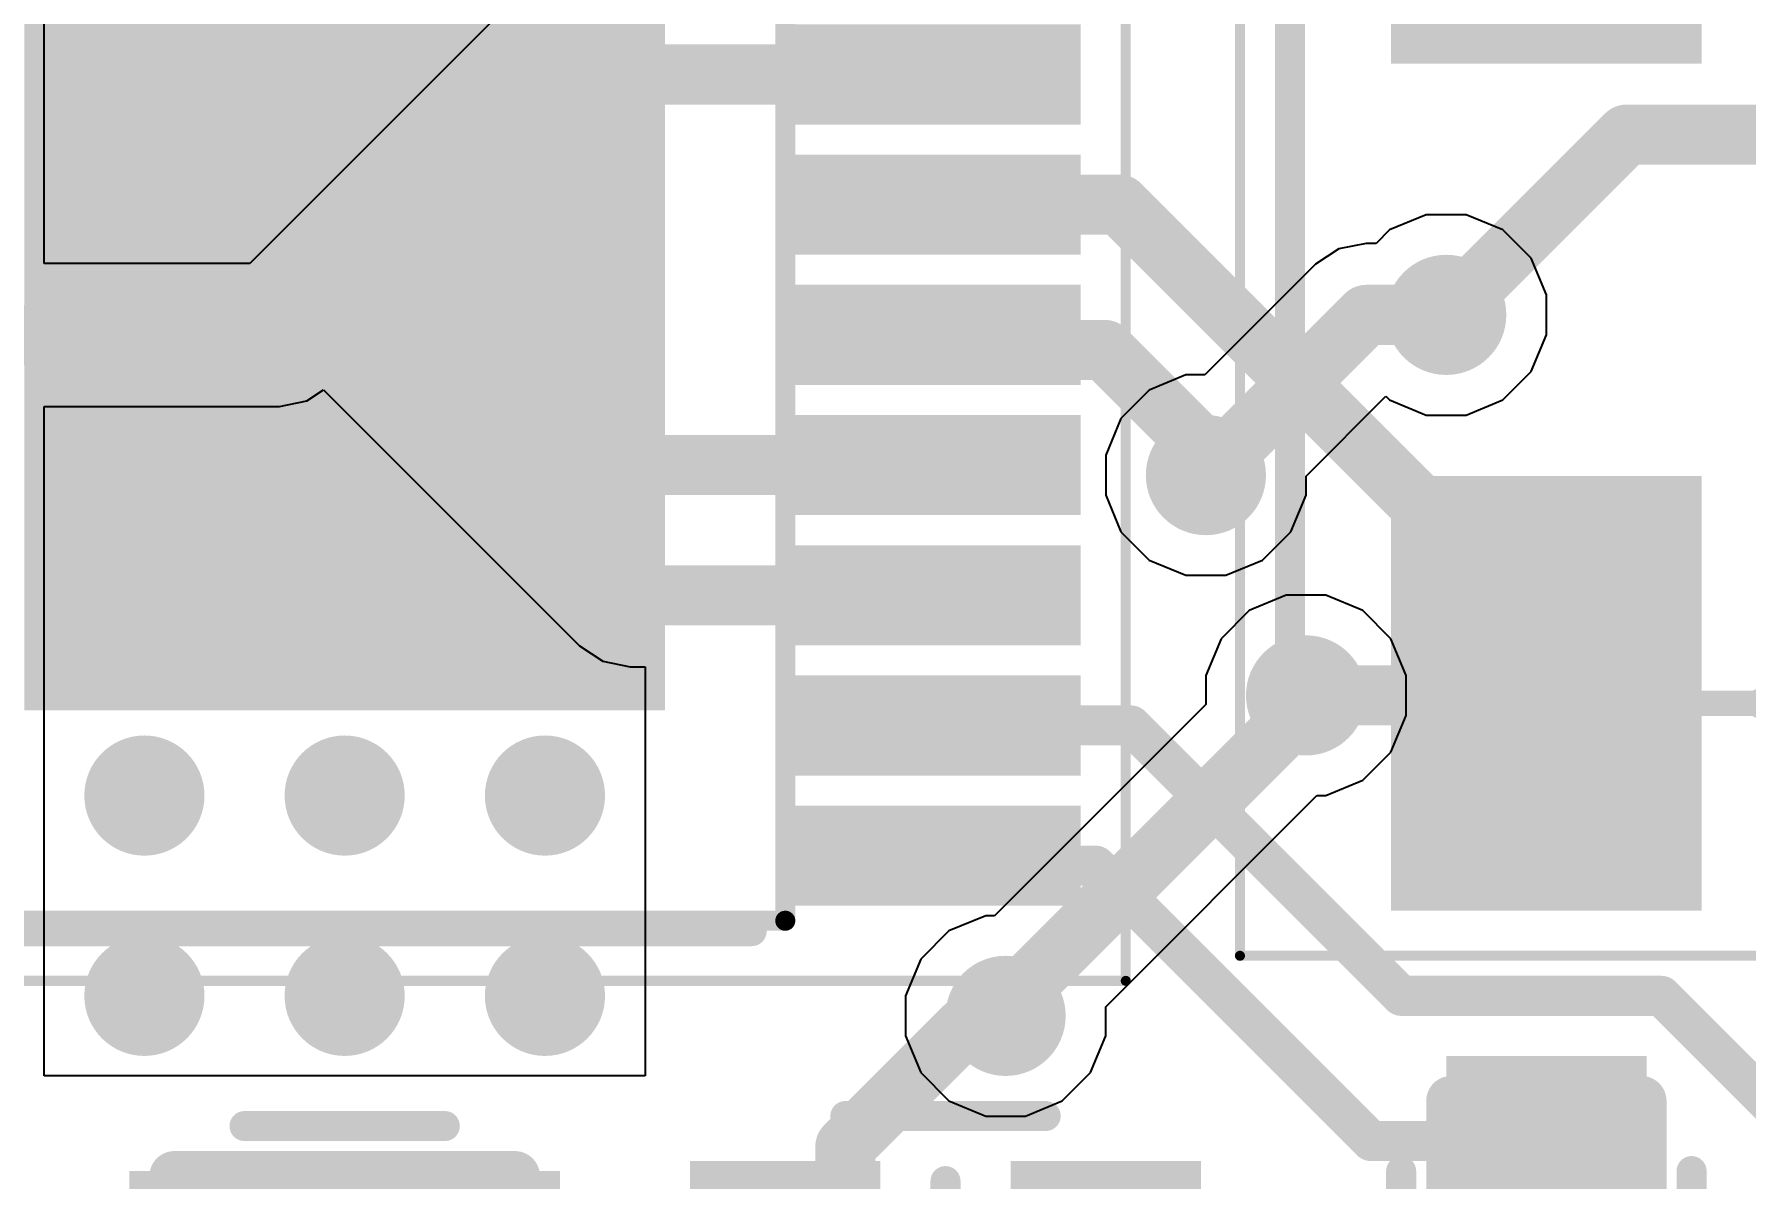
# Model space of a CAD drawing. Header units: inches. Extents: x -1.5 to 75.1, y -0.1 to 70.1.
# Drawn here: x 15.45 to 24, y 7.09 to 12.8 of the extents above; entities that cross this region are included whole.
import ezdxf

# ---------------------------------------------------------------- set-up
doc = ezdxf.new("R2010")
doc.units = ezdxf.units.IN
for name, color, linetype in [('Assembly Notes', 56, 'Continuous'), ('Bottom Layer', 5, 'Continuous'), ('Mechanical 13', 56, 'Continuous'), ('Mechanical 15', 56, 'Continuous'), ('Top Layer', 1, 'Continuous'), ('Top Overlay', 2, 'Continuous'), ('Top Paste', 8, 'Continuous'), ('Top Solder', 216, 'Continuous'), ('Via Holes', 16, 'Continuous')]:
    doc.layers.add(name, color=color, linetype=linetype)
doc.styles.add('GOST type B', font='', dxfattribs={"height": 0.2})
doc.styles.get('GOST type B').set_extended_font_data('GOST type B')

# ---------------------------------------------------------------- blocks, each defined once
blk = doc.blocks.new('SMA_114')
at = {"layer": 'Top Layer'}
for points in [[(-3.175, 0.74999977), (-1.05499916, 0.74999977), (-1.05499916, -0.74999977), (-3.175, -0.74999977)], [(1.05499916, 0.74999977), (3.175, 0.74999977), (3.175, -0.74999977), (1.05499916, -0.74999977)]]:
    blk.add_hatch(color=1, dxfattribs=at).paths.add_polyline_path(points)
at = {"layer": 'Top Paste'}
for points in [[(-3.175, 0.74999977), (-1.05499916, 0.74999977), (-1.05499916, -0.74999977), (-3.175, -0.74999977)], [(1.05499916, 0.74999977), (3.175, 0.74999977), (3.175, -0.74999977), (1.05499916, -0.74999977)]]:
    blk.add_hatch(color=8, dxfattribs=at).paths.add_polyline_path(points)
at = {"layer": 'Top Solder'}
for points in [[(-3.20000122, 0.77500099), (-1.02999794, 0.77500099), (-1.02999794, -0.77500099), (-3.20000122, -0.77500099)], [(1.02999794, 0.77500099), (3.20000122, 0.77500099), (3.20000122, -0.77500099), (1.02999794, -0.77500099)]]:
    blk.add_hatch(color=216, dxfattribs=at).paths.add_polyline_path(points)
at = {"layer": 'Mechanical 13'}
for points in [[(2.16499948, -1.27999998, 0.127, 0.127, 0), (2.16499948, 1.27999998, 0.127, 0.127, 0)], [(2.16499948, -1.27999998, 0.127, 0.127, 0), (-2.16499948, -1.27999998, 0.127, 0.127, 0)]]:
    blk.add_lwpolyline(points, format="xyseb", dxfattribs=at)
blk.add_lwpolyline([(2.13324948, -1.27999998, 0.0635, 0.0635, 1), (2.19674948, -1.27999998, 0.0635, 0.0635, 1)], format="xyseb", close=True, dxfattribs=at)
blk.add_lwpolyline([(2.13324948, -1.27999998, 0.0635, 0.0635, 1), (2.19674948, -1.27999998, 0.0635, 0.0635, 1)], format="xyseb", close=True, dxfattribs=at)
at = {"layer": 'Mechanical 15'}
for points in [[(3.4249995, -1.52999948, 0.0499999, 0.0499999, 0), (3.4249995, 1.52999948, 0.0499999, 0.0499999, 0)], [(3.4249995, -1.52999948, 0.0499999, 0.0499999, 0), (-3.4249995, -1.52999948, 0.0499999, 0.0499999, 0)]]:
    blk.add_lwpolyline(points, format="xyseb", dxfattribs=at)
blk.add_lwpolyline([(3.41250016, -1.52999948, 0.02499868, 0.02499868, 1), (3.43749884, -1.52999948, 0.02499868, 0.02499868, 1)], format="xyseb", close=True, dxfattribs=at)
blk.add_lwpolyline([(3.41250016, -1.52999948, 0.02499868, 0.02499868, 1), (3.43749884, -1.52999948, 0.02499868, 0.02499868, 1)], format="xyseb", close=True, dxfattribs=at)
at = {"layer": 'Top Overlay'}
for points in [[(2.16499948, 1.0700004, 0.1499997, 0.1499997, 0), (2.16499948, 1.27999998, 0.1499997, 0.1499997, 0)], [(2.16499948, -1.27999998, 0.1499997, 0.1499997, 0), (2.16499948, -1.0700004, 0.1499997, 0.1499997, 0)], [(2.16499948, -1.27999998, 0.1499997, 0.1499997, 0), (-2.16499948, -1.27999998, 0.1499997, 0.1499997, 0)]]:
    blk.add_lwpolyline(points, format="xyseb", dxfattribs=at)
for points in [[(2.12749892, 1.0700004, 0.07499858, 0.07499858, 1), (2.20250004, 1.0700004, 0.07499858, 0.07499858, 1)], [(2.12749892, -1.0700004, 0.07499858, 0.07499858, 1), (2.20250004, -1.0700004, 0.07499858, 0.07499858, 1)], [(2.12749892, -1.27999998, 0.07499858, 0.07499858, 1), (2.20250004, -1.27999998, 0.07499858, 0.07499858, 1)], [(2.12749892, -1.27999998, 0.07499858, 0.07499858, 1), (2.20250004, -1.27999998, 0.07499858, 0.07499858, 1)]]:
    blk.add_lwpolyline(points, format="xyseb", close=True, dxfattribs=at)
blk = doc.blocks.new('0603R_132')
at = {"layer": 'Top Layer'}
for points in [[(-1.05000171, -0.47500032), (-1.05000171, 0.47500032), (-0.25000077, 0.47500032), (-0.25000077, -0.47500032)], [(0.24999823, -0.47500032), (0.24999823, 0.47500032), (1.04999917, 0.47500032), (1.04999917, -0.47500032)]]:
    blk.add_hatch(color=1, dxfattribs=at).paths.add_polyline_path(points)
at = {"layer": 'Top Paste'}
for points in [[(-1.05000171, -0.47500032), (-1.05000171, 0.47500032), (-0.25000077, 0.47500032), (-0.25000077, -0.47500032)], [(0.24999823, -0.47500032), (0.24999823, 0.47500032), (1.04999917, 0.47500032), (1.04999917, -0.47500032)]]:
    blk.add_hatch(color=8, dxfattribs=at).paths.add_polyline_path(points)
at = {"layer": 'Top Solder'}
for points in [[(-1.07500293, -0.50000154), (-1.07500293, 0.50000154), (-0.22499955, 0.50000154), (-0.22499955, -0.50000154)], [(0.22499701, -0.50000154), (0.22499701, 0.50000154), (1.07500039, 0.50000154), (1.07500039, -0.50000154)]]:
    blk.add_hatch(color=216, dxfattribs=at).paths.add_polyline_path(points)
at = {"layer": 'Assembly Notes'}
for points in [[(-0.8500008399999999, 0.47500032, 0.2499995, 0.2499995, 0), (-0.8500008399999999, -0.47500032, 0.2499995, 0.2499995, 0)], [(0.8499983, 0.47500032, 0.2499995, 0.2499995, 0), (-0.8500008399999999, 0.47500032, 0.2499995, 0.2499995, 0)], [(0.8499983, 0.47500032, 0.2499995, 0.2499995, 0), (0.8499983, -0.47500032, 0.2499995, 0.2499995, 0)], [(0.8499983, -0.47500032, 0.2499995, 0.2499995, 0), (-0.8500008399999999, -0.47500032, 0.2499995, 0.2499995, 0)]]:
    blk.add_lwpolyline(points, format="xyseb", dxfattribs=at)
for points in [[(-0.9125000799999999, 0.47500032, 0.12499848, 0.12499848, 1), (-0.7875015999999999, 0.47500032, 0.12499848, 0.12499848, 1)], [(-0.9125000799999999, 0.47500032, 0.12499848, 0.12499848, 1), (-0.7875015999999999, 0.47500032, 0.12499848, 0.12499848, 1)], [(0.78749906, 0.47500032, 0.12499848, 0.12499848, 1), (0.9124975399999999, 0.47500032, 0.12499848, 0.12499848, 1)], [(0.78749906, 0.47500032, 0.12499848, 0.12499848, 1), (0.9124975399999999, 0.47500032, 0.12499848, 0.12499848, 1)], [(-0.9125000799999999, -0.47500032, 0.12499848, 0.12499848, 1), (-0.7875015999999999, -0.47500032, 0.12499848, 0.12499848, 1)], [(-0.9125000799999999, -0.47500032, 0.12499848, 0.12499848, 1), (-0.7875015999999999, -0.47500032, 0.12499848, 0.12499848, 1)], [(0.78749906, -0.47500032, 0.12499848, 0.12499848, 1), (0.9124975399999999, -0.47500032, 0.12499848, 0.12499848, 1)], [(0.78749906, -0.47500032, 0.12499848, 0.12499848, 1), (0.9124975399999999, -0.47500032, 0.12499848, 0.12499848, 1)]]:
    blk.add_lwpolyline(points, format="xyseb", close=True, dxfattribs=at)
at = {"layer": 'Top Overlay'}
for points in [[(0.499999, 0.72499982, 0.1499997, 0.1499997, 0), (-0.499999, 0.72499982, 0.1499997, 0.1499997, 0)], [(0.499999, -0.72499982, 0.1499997, 0.1499997, 0), (-0.499999, -0.72499982, 0.1499997, 0.1499997, 0)]]:
    blk.add_lwpolyline(points, format="xyseb", dxfattribs=at)
for points in [[(-0.53749956, 0.72499982, 0.07499858, 0.07499858, 1), (-0.46249844, 0.72499982, 0.07499858, 0.07499858, 1)], [(0.46249844, 0.72499982, 0.07499858, 0.07499858, 1), (0.53749956, 0.72499982, 0.07499858, 0.07499858, 1)], [(-0.53749956, -0.72499982, 0.07499858, 0.07499858, 1), (-0.46249844, -0.72499982, 0.07499858, 0.07499858, 1)], [(0.46249844, -0.72499982, 0.07499858, 0.07499858, 1), (0.53749956, -0.72499982, 0.07499858, 0.07499858, 1)]]:
    blk.add_lwpolyline(points, format="xyseb", close=True, dxfattribs=at)
at = {"layer": 'Assembly Notes', "style": 'GOST type B'}
blk.add_text('R7', height=2.15000078, dxfattribs=at).set_placement((-2.40000028, 1.39999974))
blk = doc.blocks.new('0603R_133')
at = {"layer": 'Top Layer'}
for points in [[(-1.05000171, -0.4750003200000001), (-1.05000171, 0.4750003199999999), (-0.2500007700000001, 0.4750003200000001), (-0.2500007699999999, -0.4750003199999999)], [(0.24999823, -0.4750003200000001), (0.2499982299999999, 0.4750003199999999), (1.04999917, 0.4750003200000001), (1.04999917, -0.4750003199999999)]]:
    blk.add_hatch(color=1, dxfattribs=at).paths.add_polyline_path(points)
at = {"layer": 'Top Paste'}
for points in [[(-1.05000171, -0.4750003200000001), (-1.05000171, 0.4750003199999999), (-0.2500007700000001, 0.4750003200000001), (-0.2500007699999999, -0.4750003199999999)], [(0.24999823, -0.4750003200000001), (0.2499982299999999, 0.4750003199999999), (1.04999917, 0.4750003200000001), (1.04999917, -0.4750003199999999)]]:
    blk.add_hatch(color=8, dxfattribs=at).paths.add_polyline_path(points)
at = {"layer": 'Top Solder'}
for points in [[(-1.07500293, -0.5000015400000001), (-1.07500293, 0.5000015399999999), (-0.2249995500000001, 0.5000015400000001), (-0.2249995499999999, -0.5000015399999999)], [(0.2249970100000001, -0.5000015400000001), (0.2249970099999999, 0.5000015399999999), (1.07500039, 0.5000015400000001), (1.07500039, -0.5000015399999999)]]:
    blk.add_hatch(color=216, dxfattribs=at).paths.add_polyline_path(points)
at = {"layer": 'Assembly Notes'}
for points in [[(-0.8500008399999999, -0.47500032, 0.2499995, 0.2499995, 0), (-0.8500008399999999, 0.47500032, 0.2499995, 0.2499995, 0)], [(0.8499983, 0.47500032, 0.2499995, 0.2499995, 0), (-0.8500008399999999, 0.47500032, 0.2499995, 0.2499995, 0)], [(0.8499983, -0.47500032, 0.2499995, 0.2499995, 0), (0.8499983, 0.47500032, 0.2499995, 0.2499995, 0)], [(0.8499983, -0.47500032, 0.2499995, 0.2499995, 0), (-0.8500008399999999, -0.47500032, 0.2499995, 0.2499995, 0)]]:
    blk.add_lwpolyline(points, format="xyseb", dxfattribs=at)
for points in [[(-0.9125000799999999, 0.47500032, 0.12499848, 0.12499848, 1), (-0.7875015999999999, 0.47500032, 0.12499848, 0.12499848, 1)], [(-0.9125000799999999, 0.47500032, 0.12499848, 0.12499848, 1), (-0.7875015999999999, 0.47500032, 0.12499848, 0.12499848, 1)], [(0.78749906, 0.47500032, 0.12499848, 0.12499848, 1), (0.9124975399999999, 0.47500032, 0.12499848, 0.12499848, 1)], [(0.78749906, 0.47500032, 0.12499848, 0.12499848, 1), (0.9124975399999999, 0.47500032, 0.12499848, 0.12499848, 1)], [(-0.9125000799999999, -0.47500032, 0.12499848, 0.12499848, 1), (-0.7875015999999999, -0.47500032, 0.12499848, 0.12499848, 1)], [(-0.9125000799999999, -0.47500032, 0.12499848, 0.12499848, 1), (-0.7875015999999999, -0.47500032, 0.12499848, 0.12499848, 1)], [(0.78749906, -0.47500032, 0.12499848, 0.12499848, 1), (0.9124975399999999, -0.47500032, 0.12499848, 0.12499848, 1)], [(0.78749906, -0.47500032, 0.12499848, 0.12499848, 1), (0.9124975399999999, -0.47500032, 0.12499848, 0.12499848, 1)]]:
    blk.add_lwpolyline(points, format="xyseb", close=True, dxfattribs=at)
at = {"layer": 'Top Overlay'}
for points in [[(0.499999, 0.72499982, 0.1499997, 0.1499997, 0), (-0.499999, 0.72499982, 0.1499997, 0.1499997, 0)], [(0.499999, -0.72499982, 0.1499997, 0.1499997, 0), (-0.499999, -0.72499982, 0.1499997, 0.1499997, 0)]]:
    blk.add_lwpolyline(points, format="xyseb", dxfattribs=at)
for points in [[(-0.53749956, 0.72499982, 0.07499858, 0.07499858, 1), (-0.46249844, 0.72499982, 0.07499858, 0.07499858, 1)], [(0.46249844, 0.72499982, 0.07499858, 0.07499858, 1), (0.53749956, 0.72499982, 0.07499858, 0.07499858, 1)], [(-0.53749956, -0.72499982, 0.07499858, 0.07499858, 1), (-0.46249844, -0.72499982, 0.07499858, 0.07499858, 1)], [(0.46249844, -0.72499982, 0.07499858, 0.07499858, 1), (0.53749956, -0.72499982, 0.07499858, 0.07499858, 1)]]:
    blk.add_lwpolyline(points, format="xyseb", close=True, dxfattribs=at)
at = {"layer": 'Assembly Notes', "style": 'GOST type B'}
blk.add_text('R6', height=2.15000078, dxfattribs=at).set_placement((-2.40000028, 1.39999974))
blk = doc.blocks.new('HTSSOP_20_153')
at = {"layer": 'Top Layer'}
for points in [[(-1.57499939, -2.17499946), (-1.57499939, 2.17499946), (1.57499939, 2.17499946), (1.57499939, -2.17499946)], [(2.20000068, 1.19999887), (3.65000032, 1.19999887), (3.65000032, 0.74999977), (2.20000068, 0.74999977)], [(2.20000068, 0.55000017), (3.65000032, 0.55000017), (3.65000032, 0.10000107), (2.20000068, 0.10000107)], [(2.20000068, -0.10000107), (3.65000032, -0.10000107), (3.65000032, -0.55000017), (2.20000068, -0.55000017)], [(2.20000068, -0.74999977), (3.65000032, -0.74999977), (3.65000032, -1.19999887), (2.20000068, -1.19999887)], [(2.20000068, -1.40000101), (3.65000032, -1.40000101), (3.65000032, -1.85000011), (2.20000068, -1.85000011)], [(2.20000068, -2.04999971), (3.65000032, -2.04999971), (3.65000032, -2.49999881), (2.20000068, -2.49999881)], [(2.20000068, -2.70000095), (3.65000032, -2.70000095), (3.65000032, -3.15000005), (2.20000068, -3.15000005)]]:
    blk.add_hatch(color=1, dxfattribs=at).paths.add_polyline_path(points)
at = {"layer": 'Top Paste'}
for points in [[(-1.57499939, -2.17499946), (-1.57499939, 2.17499946), (1.57499939, 2.17499946), (1.57499939, -2.17499946)], [(2.20000068, 1.19999887), (3.65000032, 1.19999887), (3.65000032, 0.74999977), (2.20000068, 0.74999977)], [(2.20000068, 0.55000017), (3.65000032, 0.55000017), (3.65000032, 0.10000107), (2.20000068, 0.10000107)], [(2.20000068, -0.10000107), (3.65000032, -0.10000107), (3.65000032, -0.55000017), (2.20000068, -0.55000017)], [(2.20000068, -0.74999977), (3.65000032, -0.74999977), (3.65000032, -1.19999887), (2.20000068, -1.19999887)], [(2.20000068, -1.40000101), (3.65000032, -1.40000101), (3.65000032, -1.85000011), (2.20000068, -1.85000011)], [(2.20000068, -2.04999971), (3.65000032, -2.04999971), (3.65000032, -2.49999881), (2.20000068, -2.49999881)], [(2.20000068, -2.70000095), (3.65000032, -2.70000095), (3.65000032, -3.15000005), (2.20000068, -3.15000005)]]:
    blk.add_hatch(color=8, dxfattribs=at).paths.add_polyline_path(points)
at = {"layer": 'Top Solder'}
for points in [[(-1.60000061, -2.20000068), (-1.60000061, 2.20000068), (1.60000061, 2.20000068), (1.60000061, -2.20000068)], [(2.17499946, 1.22500009), (3.67500154, 1.22500009), (3.67500154, 0.7249985499999999), (2.17499946, 0.7249985499999999)], [(2.17499946, 0.57500139), (3.67500154, 0.57500139), (3.67500154, 0.07499984999999999), (2.17499946, 0.07499984999999999)], [(2.17499946, -0.07499984999999999), (3.67500154, -0.07499984999999999), (3.67500154, -0.57500139), (2.17499946, -0.57500139)], [(2.17499946, -0.7249985499999999), (3.67500154, -0.7249985499999999), (3.67500154, -1.22500009), (2.17499946, -1.22500009)], [(2.17499946, -1.37499979), (3.67500154, -1.37499979), (3.67500154, -1.87500133), (2.17499946, -1.87500133)], [(2.17499946, -2.02499849), (3.67500154, -2.02499849), (3.67500154, -2.52500003), (2.17499946, -2.52500003)], [(2.17499946, -2.67499973), (3.67500154, -2.67499973), (3.67500154, -3.17500127), (2.17499946, -3.17500127)]]:
    blk.add_hatch(color=216, dxfattribs=at).paths.add_polyline_path(points)
at = {"layer": 'Mechanical 13'}
for points in [[(2.20000068, -3.25000112, 0.0999998, 0.0999998, 0), (2.20000068, 3.25000112, 0.0999998, 0.0999998, 0)], [(-2.20000068, -3.25000112, 0.0999998, 0.0999998, 0), (2.20000068, -3.25000112, 0.0999998, 0.0999998, 0)]]:
    blk.add_lwpolyline(points, format="xyseb", dxfattribs=at)
blk.add_lwpolyline([(2.175002, -3.25000112, 0.0499999, 0.0499999, 1), (2.22499936, -3.25000112, 0.0499999, 0.0499999, 1)], format="xyseb", close=True, dxfattribs=at)
blk.add_lwpolyline([(2.175002, -3.25000112, 0.0499999, 0.0499999, 1), (2.22499936, -3.25000112, 0.0499999, 0.0499999, 1)], format="xyseb", close=True, dxfattribs=at)
at = {"layer": 'Mechanical 15'}
for points in [[(3.89999982, -3.55000052, 0.0499999, 0.0499999, 0), (3.89999982, 3.55000052, 0.0499999, 0.0499999, 0)], [(-3.89999982, -3.55000052, 0.0499999, 0.0499999, 0), (3.89999982, -3.55000052, 0.0499999, 0.0499999, 0)]]:
    blk.add_lwpolyline(points, format="xyseb", dxfattribs=at)
blk.add_lwpolyline([(3.88750048, -3.55000052, 0.02499868, 0.02499868, 1), (3.912499159999999, -3.55000052, 0.02499868, 0.02499868, 1)], format="xyseb", close=True, dxfattribs=at)
blk.add_lwpolyline([(3.88750048, -3.55000052, 0.02499868, 0.02499868, 1), (3.912499159999999, -3.55000052, 0.02499868, 0.02499868, 1)], format="xyseb", close=True, dxfattribs=at)
at = {"layer": 'Top Overlay'}
blk.add_lwpolyline([(-2.032, -3.302, 0.1499997, 0.1499997, 0), (2.032, -3.302, 0.1499997, 0.1499997, 0)], format="xyseb", dxfattribs=at)
blk.add_lwpolyline([(1.99449944, -3.302, 0.07499858, 0.07499858, 1), (2.06950056, -3.302, 0.07499858, 0.07499858, 1)], format="xyseb", close=True, dxfattribs=at)
blk = doc.blocks.new('0603C_176')
at = {"layer": 'Top Layer'}
for points in [[(-1.25000131, -0.52500022), (-1.25000131, 0.52500022), (-0.35000057, 0.52500022), (-0.35000057, -0.52500022)], [(0.34999803, -0.52500022), (0.34999803, 0.52500022), (1.24999877, 0.52500022), (1.24999877, -0.52500022)]]:
    blk.add_hatch(color=1, dxfattribs=at).paths.add_polyline_path(points)
at = {"layer": 'Top Paste'}
for points in [[(-1.25000131, -0.52500022), (-1.25000131, 0.52500022), (-0.35000057, 0.52500022), (-0.35000057, -0.52500022)], [(0.34999803, -0.52500022), (0.34999803, 0.52500022), (1.24999877, 0.52500022), (1.24999877, -0.52500022)]]:
    blk.add_hatch(color=8, dxfattribs=at).paths.add_polyline_path(points)
at = {"layer": 'Top Solder'}
for points in [[(-1.27500253, -0.55000144), (-1.27500253, 0.55000144), (-0.32499935, 0.55000144), (-0.32499935, -0.55000144)], [(0.32499681, -0.55000144), (0.32499681, 0.55000144), (1.27499999, 0.55000144), (1.27499999, -0.55000144)]]:
    blk.add_hatch(color=216, dxfattribs=at).paths.add_polyline_path(points)
at = {"layer": 'Top Overlay'}
for points in [[(-0.499999, 0.77499972, 0.1499997, 0.1499997, 0), (0.499999, 0.77499972, 0.1499997, 0.1499997, 0)], [(0, -0.4499991, 0.1499997, 0.1499997, 0), (0, 0.4499991, 0.1499997, 0.1499997, 0)], [(-0.499999, -0.77499972, 0.1499997, 0.1499997, 0), (0.499999, -0.77499972, 0.1499997, 0.1499997, 0)]]:
    blk.add_lwpolyline(points, format="xyseb", dxfattribs=at)
for points in [[(-0.53749956, 0.77499972, 0.07499858, 0.07499858, 1), (-0.46249844, 0.77499972, 0.07499858, 0.07499858, 1)], [(0.46249844, 0.77499972, 0.07499858, 0.07499858, 1), (0.53749956, 0.77499972, 0.07499858, 0.07499858, 1)], [(-0.03750056, 0.4499991, 0.07499858, 0.07499858, 1), (0.03750056, 0.4499991, 0.07499858, 0.07499858, 1)], [(-0.03750056, -0.4499991, 0.07499858, 0.07499858, 1), (0.03750056, -0.4499991, 0.07499858, 0.07499858, 1)], [(-0.53749956, -0.77499972, 0.07499858, 0.07499858, 1), (-0.46249844, -0.77499972, 0.07499858, 0.07499858, 1)], [(0.46249844, -0.77499972, 0.07499858, 0.07499858, 1), (0.53749956, -0.77499972, 0.07499858, 0.07499858, 1)]]:
    blk.add_lwpolyline(points, format="xyseb", close=True, dxfattribs=at)

msp = doc.modelspace()

# ---------------------------------------------------------------- hatches: boundary and pattern name
at = {"layer": 'Bottom Layer'}
h = msp.add_hatch(color=5, dxfattribs=at)
edge = h.paths.add_edge_path()
edge.add_arc((22.50000072, 11.40000006), 0.2999994, 0, 360)
h = msp.add_hatch(color=5, dxfattribs=at)
edge = h.paths.add_edge_path()
edge.add_arc((21.30000058, 10.59999912), 0.2999994, 0, 360)
h = msp.add_hatch(color=5, dxfattribs=at)
edge = h.paths.add_edge_path()
edge.add_arc((21.79999958, 9.49999878), 0.2999994, 0, 360)
h = msp.add_hatch(color=5, dxfattribs=at)
edge = h.paths.add_edge_path()
edge.add_arc((16.00000102, 8.99999978), 0.2999994, 0, 360)
h = msp.add_hatch(color=5, dxfattribs=at)
edge = h.paths.add_edge_path()
edge.add_arc((16.99999902, 8.99999978), 0.2999994, 0, 360)
h = msp.add_hatch(color=5, dxfattribs=at)
edge = h.paths.add_edge_path()
edge.add_arc((17.99999956, 8.99999978), 0.2999994, 0, 360)
h = msp.add_hatch(color=5, dxfattribs=at)
edge = h.paths.add_edge_path()
edge.add_arc((16.00000102, 7.999999239999999), 0.2999994, 0, 360)
h = msp.add_hatch(color=5, dxfattribs=at)
edge = h.paths.add_edge_path()
edge.add_arc((16.99999902, 7.999999239999999), 0.2999994, 0, 360)
h = msp.add_hatch(color=5, dxfattribs=at)
edge = h.paths.add_edge_path()
edge.add_arc((17.99999956, 7.999999239999999), 0.2999994, 0, 360)
h = msp.add_hatch(color=5, dxfattribs=at)
edge = h.paths.add_edge_path()
edge.add_arc((20.30000004, 7.89999944), 0.2999994, 0, 360)
at = {"layer": 'Top Layer'}
h = msp.add_hatch(color=1, dxfattribs=at)
edge = h.paths.add_edge_path()
edge.add_arc((22.50000072, 11.40000006), 0.2999994, 0, 360)
h = msp.add_hatch(color=1, dxfattribs=at)
edge = h.paths.add_edge_path()
edge.add_arc((21.30000058, 10.59999912), 0.2999994, 0, 360)
h = msp.add_hatch(color=1, dxfattribs=at)
edge = h.paths.add_edge_path()
edge.add_arc((21.79999958, 9.49999878), 0.2999994, 0, 360)
h = msp.add_hatch(color=1, dxfattribs=at)
edge = h.paths.add_edge_path()
edge.add_arc((16.00000102, 8.99999978), 0.2999994, 0, 360)
h = msp.add_hatch(color=1, dxfattribs=at)
edge = h.paths.add_edge_path()
edge.add_arc((16.99999902, 8.99999978), 0.2999994, 0, 360)
h = msp.add_hatch(color=1, dxfattribs=at)
edge = h.paths.add_edge_path()
edge.add_arc((17.99999956, 8.99999978), 0.2999994, 0, 360)
h = msp.add_hatch(color=1, dxfattribs=at)
edge = h.paths.add_edge_path()
edge.add_arc((16.00000102, 7.999999239999999), 0.2999994, 0, 360)
h = msp.add_hatch(color=1, dxfattribs=at)
edge = h.paths.add_edge_path()
edge.add_arc((16.99999902, 7.999999239999999), 0.2999994, 0, 360)
h = msp.add_hatch(color=1, dxfattribs=at)
edge = h.paths.add_edge_path()
edge.add_arc((17.99999956, 7.999999239999999), 0.2999994, 0, 360)
h = msp.add_hatch(color=1, dxfattribs=at)
edge = h.paths.add_edge_path()
edge.add_arc((20.30000004, 7.89999944), 0.2999994, 0, 360)
at = {"layer": 'Via Holes'}
h = msp.add_hatch(color=7, dxfattribs=at)
edge = h.paths.add_edge_path()
edge.add_arc((22.50000072, 11.40000006), 0.1499997, 0, 360)
h = msp.add_hatch(color=7, dxfattribs=at)
edge = h.paths.add_edge_path()
edge.add_arc((21.30000058, 10.59999912), 0.1499997, 0, 360)
h = msp.add_hatch(color=7, dxfattribs=at)
edge = h.paths.add_edge_path()
edge.add_arc((21.79999958, 9.49999878), 0.1499997, 0, 360)
h = msp.add_hatch(color=7, dxfattribs=at)
edge = h.paths.add_edge_path()
edge.add_arc((16.00000102, 8.99999978), 0.1499997, 0, 360)
h = msp.add_hatch(color=7, dxfattribs=at)
edge = h.paths.add_edge_path()
edge.add_arc((16.99999902, 8.99999978), 0.1499997, 0, 360)
h = msp.add_hatch(color=7, dxfattribs=at)
edge = h.paths.add_edge_path()
edge.add_arc((17.99999956, 8.99999978), 0.1499997, 0, 360)
h = msp.add_hatch(color=7, dxfattribs=at)
edge = h.paths.add_edge_path()
edge.add_arc((16.00000102, 7.999999239999999), 0.1499997, 0, 360)
h = msp.add_hatch(color=7, dxfattribs=at)
edge = h.paths.add_edge_path()
edge.add_arc((16.99999902, 7.999999239999999), 0.1499997, 0, 360)
h = msp.add_hatch(color=7, dxfattribs=at)
edge = h.paths.add_edge_path()
edge.add_arc((17.99999956, 7.999999239999999), 0.1499997, 0, 360)
h = msp.add_hatch(color=7, dxfattribs=at)
edge = h.paths.add_edge_path()
edge.add_arc((20.30000004, 7.89999944), 0.1499997, 0, 360)

# ---------------------------------------------------------------- linework, layer by layer
at = {"layer": 'Bottom Layer'}
for p, q in [((22.40054448, 11.89999906), (22.21677294, 11.82388034)), ((22.59945696, 11.89999906), (22.40054448, 11.89999906)), ((22.7832285, 11.82388034), (22.59945696, 11.89999906)), ((22.21677294, 11.82388034), (22.14974996, 11.75685736)), ((22.923881, 11.68322784), (22.7832285, 11.82388034)), ((21.96343842, 11.72969206), (21.84766522, 11.65233636)), ((22.10000152, 11.75685736), (21.96343842, 11.72969206)), ((22.14974996, 11.75685736), (22.10000152, 11.75685736)), ((21.84766522, 11.65233636), (21.29532698, 11.09999812)), ((22.99999972, 11.4994563), (22.923881, 11.68322784)), ((22.99999972, 11.30054382), (22.99999972, 11.4994563)), ((22.923881, 11.11677228), (22.99999972, 11.30054382)), ((22.7832285, 10.97611978), (22.923881, 11.11677228)), ((21.0167728, 11.0238794), (20.8761203, 10.8832269)), ((21.20054434, 11.09999812), (21.0167728, 11.0238794)), ((21.29532698, 11.09999812), (21.20054434, 11.09999812)), ((21.79999958, 10.59532552), (22.19878212, 10.9941106)), ((22.19878212, 10.9941106), (22.21677294, 10.97611978)), ((22.21677294, 10.97611978), (22.40054448, 10.90000106)), ((22.59945696, 10.90000106), (22.7832285, 10.97611978)), ((20.8761203, 10.8832269), (20.80000158, 10.69945536)), ((22.40054448, 10.90000106), (22.59945696, 10.90000106)), ((20.80000158, 10.69945536), (20.80000158, 10.50054288)), ((21.79999958, 10.50054288), (21.79999958, 10.59532552)), ((20.80000158, 10.50054288), (20.8761203, 10.31677134)), ((21.72388086, 10.31677134), (21.79999958, 10.50054288)), ((20.8761203, 10.31677134), (21.0167728, 10.17611884)), ((21.58322836, 10.17611884), (21.72388086, 10.31677134)), ((21.0167728, 10.17611884), (21.20054434, 10.10000012)), ((21.39945682, 10.10000012), (21.58322836, 10.17611884)), ((21.20054434, 10.10000012), (21.39945682, 10.10000012)), ((21.70054334, 9.99999778), (21.5167718, 9.923879059999999)), ((21.89945582, 9.99999778), (21.70054334, 9.99999778)), ((22.08322736, 9.923879059999999), (21.89945582, 9.99999778)), ((21.5167718, 9.923879059999999), (21.3761193, 9.78322656)), ((22.22387986, 9.78322656), (22.08322736, 9.923879059999999)), ((21.3761193, 9.78322656), (21.30000058, 9.59945502)), ((22.29999858, 9.59945502), (22.22387986, 9.78322656)), ((21.30000058, 9.59945502), (21.30000058, 9.45467502)), ((22.29999858, 9.40054254), (22.29999858, 9.59945502)), ((21.30000058, 9.45467502), (20.245324, 8.39999844)), ((22.22387986, 9.216771), (22.29999858, 9.40054254)), ((22.08322736, 9.0761185), (22.22387986, 9.216771)), ((21.89945582, 8.99999978), (22.08322736, 9.0761185)), ((20.79999904, 7.945328279999999), (21.85467054, 8.99999978)), ((21.85467054, 8.99999978), (21.89945582, 8.99999978)), ((20.2005438, 8.39999844), (20.01677226, 8.323879719999999)), ((20.245324, 8.39999844), (20.2005438, 8.39999844)), ((20.01677226, 8.323879719999999), (19.87611976, 8.183227220000001)), ((19.87611976, 8.183227220000001), (19.80000104, 7.999455679999999)), ((19.80000104, 7.999455679999999), (19.80000104, 7.800543199999999)), ((20.79999904, 7.800543199999999), (20.79999904, 7.945328279999999)), ((19.80000104, 7.800543199999999), (19.87611976, 7.616771659999999)), ((20.72388032, 7.616771659999999), (20.79999904, 7.800543199999999)), ((19.87611976, 7.616771659999999), (20.01677226, 7.476119160000001)), ((20.58322782, 7.476119160000001), (20.72388032, 7.616771659999999)), ((20.01677226, 7.476119160000001), (20.2005438, 7.400000439999999)), ((20.39945628, 7.400000439999999), (20.58322782, 7.476119160000001)), ((20.2005438, 7.400000439999999), (20.39945628, 7.400000439999999))]:
    msp.add_line(p, q, dxfattribs=at)
for points in [[(21.30000058, 10.59999912, 0.2999994, 0.2999994, 0), (22.10000152, 11.40000006, 0.2999994, 0.2999994, 0)], [(22.10000152, 11.40000006, 0.2999994, 0.2999994, 0), (22.50000072, 11.40000006, 0.2999994, 0.2999994, 0)], [(20.30000004, 7.950001879999999, 0.2999994, 0.2999994, 0), (21.79999958, 9.45000142, 0.2999994, 0.2999994, 0)], [(21.79999958, 9.45000142, 0.2999994, 0.2999994, 0), (21.79999958, 9.49999878, 0.2999994, 0.2999994, 0)], [(20.30000004, 7.89999944, 0.2999994, 0.2999994, 0), (20.30000004, 7.950001879999999, 0.2999994, 0.2999994, 0)]]:
    msp.add_lwpolyline(points, format="xyseb", dxfattribs=at)
for points in [[(22.02500294, 11.40000006, 0.1499997, 0.1499997, 1), (22.1750001, 11.40000006, 0.1499997, 0.1499997, 1)], [(22.02500294, 11.40000006, 0.1499997, 0.1499997, 1), (22.1750001, 11.40000006, 0.1499997, 0.1499997, 1)], [(22.42500214, 11.40000006, 0.1499997, 0.1499997, 1), (22.5749993, 11.40000006, 0.1499997, 0.1499997, 1)], [(21.225002, 10.59999912, 0.1499997, 0.1499997, 1), (21.37499916, 10.59999912, 0.1499997, 0.1499997, 1)], [(21.725001, 9.49999878, 0.1499997, 0.1499997, 1), (21.87499816, 9.49999878, 0.1499997, 0.1499997, 1)], [(21.725001, 9.45000142, 0.1499997, 0.1499997, 1), (21.87499816, 9.45000142, 0.1499997, 0.1499997, 1)], [(21.725001, 9.45000142, 0.1499997, 0.1499997, 1), (21.87499816, 9.45000142, 0.1499997, 0.1499997, 1)], [(20.22500146, 7.950001879999999, 0.1499997, 0.1499997, 1), (20.37499862, 7.950001879999999, 0.1499997, 0.1499997, 1)], [(20.22500146, 7.950001879999999, 0.1499997, 0.1499997, 1), (20.37499862, 7.950001879999999, 0.1499997, 0.1499997, 1)], [(20.22500146, 7.89999944, 0.1499997, 0.1499997, 1), (20.37499862, 7.89999944, 0.1499997, 0.1499997, 1)]]:
    msp.add_lwpolyline(points, format="xyseb", close=True, dxfattribs=at)
at = {"layer": 'Top Layer'}
for p, q in [((15.49999948, 11.65685502), (15.49999948, 15.90000122)), ((17.72266204, 12.85233396), (16.74766272, 11.87733464)), ((16.74766272, 11.87733464), (16.5271831, 11.65685502)), ((16.5271831, 11.65685502), (15.49999948, 11.65685502)), ((16.8115615, 10.97030572), (16.89456108, 11.02576408)), ((16.89456108, 11.02576408), (18.17266368, 9.74766148)), ((15.49999948, 7.600000039999999), (15.49999948, 10.94314042)), ((15.49999948, 10.94314042), (16.6749984, 10.94314042)), ((16.6749984, 10.94314042), (16.8115615, 10.97030572)), ((18.17266368, 9.74766148), (18.28843688, 9.67030578)), ((18.28843688, 9.67030578), (18.42499998, 9.64314048)), ((18.42499998, 9.64314048), (18.5000011, 9.64314048)), ((18.5000011, 9.64314048), (18.5000011, 7.600000039999999)), ((18.5000011, 7.600000039999999), (15.49999948, 7.600000039999999))]:
    msp.add_line(p, q, dxfattribs=at)
for points in [[(16.99999902, 11.62499834, 0.2999994, 0.2999994, 0), (17.97499834, 12.59999766, 0.2999994, 0.2999994, 0)], [(17.97499834, 12.59999766, 0.2999994, 0.2999994, 0), (19.92499952, 12.59999766, 0.2999994, 0.2999994, 0)], [(22.50000072, 11.40000006, 0.2999994, 0.2999994, 0), (23.40000146, 12.3000008, 0.2999994, 0.2999994, 0)], [(23.40000146, 12.3000008, 0.2999994, 0.2999994, 0), (27.70000302, 12.3000008, 0.2999994, 0.2999994, 0)], [(19.92499952, 11.94999896, 0.2999994, 0.2999994, 0), (20.8699989, 11.94999896, 0.2999994, 0.2999994, 0)], [(20.8699989, 11.94999896, 0.2999994, 0.2999994, 0), (22.99999972, 9.81999814, 0.2999994, 0.2999994, 0)], [(16.6749984, 11.29999772, 0.2999994, 0.2999994, 0), (16.99999902, 11.62499834, 0.2999994, 0.2999994, 0)], [(16.99999902, 11.62499834, 0.2999994, 0.2999994, 0), (17.97499834, 10.64999902, 0.2999994, 0.2999994, 0)], [(16.99999902, 11.42499874, 0.2999994, 0.2999994, 0), (16.99999902, 11.62499834, 0.2999994, 0.2999994, 0)], [(16.99999902, 11.42499874, 0.2999994, 0.2999994, 0), (18.42499998, 9.99999778, 0.2999994, 0.2999994, 0)], [(14.07499852, 11.29999772, 0.2999994, 0.2999994, 0), (16.6749984, 11.29999772, 0.2999994, 0.2999994, 0)], [(19.92500206, 11.29999518, 0.2999994, 0.2999994, 0), (19.9999981, 11.22499914, 0.2999994, 0.2999994, 0)], [(19.9999981, 11.22499914, 0.2999994, 0.2999994, 0), (20.79497238, 11.22499914, 0.2999994, 0.2999994, 0)], [(20.79497238, 11.22499914, 0.2999994, 0.2999994, 0), (21.24259912, 10.7773724, 0.2999994, 0.2999994, 0)], [(21.24259912, 10.65740058, 0.2999994, 0.2999994, 0), (21.24259912, 10.7773724, 0.2999994, 0.2999994, 0)], [(17.97499834, 10.64999902, 0.2999994, 0.2999994, 0), (19.92499952, 10.64999902, 0.2999994, 0.2999994, 0)], [(21.24259912, 10.65740058, 0.2999994, 0.2999994, 0), (21.30000058, 10.59999912, 0.2999994, 0.2999994, 0)], [(18.42499998, 9.99999778, 0.2999994, 0.2999994, 0), (19.92499952, 9.99999778, 0.2999994, 0.2999994, 0)], [(22.99999972, 9.50999876, 0.2999994, 0.2999994, 0), (22.99999972, 9.81999814, 0.2999994, 0.2999994, 0)], [(22.98999974, 9.49999878, 0.2999994, 0.2999994, 0), (22.99999972, 9.50999876, 0.2999994, 0.2999994, 0)], [(22.99999972, 9.19999938, 0.2999994, 0.2999994, 0), (22.99999972, 9.50999876, 0.2999994, 0.2999994, 0)], [(21.79999958, 9.49999878, 0.2999994, 0.2999994, 0), (22.98999974, 9.49999878, 0.2999994, 0.2999994, 0)], [(19.92499952, 9.34999908, 0.1999996, 0.1999996, 0), (20.92573666, 9.34999908, 0.1999996, 0.1999996, 0)], [(20.92573666, 9.34999908, 0.1999996, 0.1999996, 0), (22.2757365, 7.999999239999999, 0.1999996, 0.1999996, 0)], [(19.92499952, 8.699997839999998, 0.1999996, 0.1999996, 0), (19.97499434, 8.65000302, 0.1999996, 0.1999996, 0)], [(19.97499434, 8.65000302, 0.1999996, 0.1999996, 0), (20.74999914, 8.65000302, 0.1999996, 0.1999996, 0)], [(20.74999914, 8.65000302, 0.1999996, 0.1999996, 0), (22.1250002, 7.275001959999999, 0.1999996, 0.1999996, 0)], [(20.24259858, 7.842597979999999, 0.2999994, 0.2999994, 0), (20.30000004, 7.89999944, 0.2999994, 0.2999994, 0)], [(22.2757365, 7.999999239999999, 0.1999996, 0.1999996, 0), (23.57426578, 7.999999239999999, 0.1999996, 0.1999996, 0)], [(23.57426578, 7.999999239999999, 0.1999996, 0.1999996, 0), (24.36226522, 7.211999799999999, 0.1999996, 0.1999996, 0)], [(19.4999991, 7.248524999999999, 0.2999994, 0.2999994, 0), (20.09407208, 7.842597979999999, 0.2999994, 0.2999994, 0)], [(20.09407208, 7.842597979999999, 0.2999994, 0.2999994, 0), (20.24259858, 7.842597979999999, 0.2999994, 0.2999994, 0)], [(19.4999991, 6.92500266, 0.2999994, 0.2999994, 0), (19.4999991, 7.248524999999999, 0.2999994, 0.2999994, 0)], [(22.1250002, 7.275001959999999, 0.1999996, 0.1999996, 0), (22.99999972, 7.275001959999999, 0.1999996, 0.1999996, 0)]]:
    msp.add_lwpolyline(points, format="xyseb", dxfattribs=at)
for points in [[(17.89999976, 12.59999766, 0.1499997, 0.1499997, 1), (18.04999692, 12.59999766, 0.1499997, 0.1499997, 1)], [(17.89999976, 12.59999766, 0.1499997, 0.1499997, 1), (18.04999692, 12.59999766, 0.1499997, 0.1499997, 1)], [(19.85000094, 12.59999766, 0.1499997, 0.1499997, 1), (19.9999981, 12.59999766, 0.1499997, 0.1499997, 1)], [(23.32500288, 12.3000008, 0.1499997, 0.1499997, 1), (23.47500004, 12.3000008, 0.1499997, 0.1499997, 1)], [(23.32500288, 12.3000008, 0.1499997, 0.1499997, 1), (23.47500004, 12.3000008, 0.1499997, 0.1499997, 1)], [(19.85000094, 11.94999896, 0.1499997, 0.1499997, 1), (19.9999981, 11.94999896, 0.1499997, 0.1499997, 1)], [(20.79500032, 11.94999896, 0.1499997, 0.1499997, 1), (20.94499748, 11.94999896, 0.1499997, 0.1499997, 1)], [(20.79500032, 11.94999896, 0.1499997, 0.1499997, 1), (20.94499748, 11.94999896, 0.1499997, 0.1499997, 1)], [(16.92500044, 11.62499834, 0.1499997, 0.1499997, 1), (17.0749976, 11.62499834, 0.1499997, 0.1499997, 1)], [(16.92500044, 11.62499834, 0.1499997, 0.1499997, 1), (17.0749976, 11.62499834, 0.1499997, 0.1499997, 1)], [(16.92500044, 11.62499834, 0.1499997, 0.1499997, 1), (17.0749976, 11.62499834, 0.1499997, 0.1499997, 1)], [(16.92500044, 11.62499834, 0.1499997, 0.1499997, 1), (17.0749976, 11.62499834, 0.1499997, 0.1499997, 1)], [(16.92500044, 11.42499874, 0.1499997, 0.1499997, 1), (17.0749976, 11.42499874, 0.1499997, 0.1499997, 1)], [(16.92500044, 11.42499874, 0.1499997, 0.1499997, 1), (17.0749976, 11.42499874, 0.1499997, 0.1499997, 1)], [(22.42500214, 11.40000006, 0.1499997, 0.1499997, 1), (22.5749993, 11.40000006, 0.1499997, 0.1499997, 1)], [(16.59999982, 11.29999772, 0.1499997, 0.1499997, 1), (16.74999698, 11.29999772, 0.1499997, 0.1499997, 1)], [(16.59999982, 11.29999772, 0.1499997, 0.1499997, 1), (16.74999698, 11.29999772, 0.1499997, 0.1499997, 1)], [(19.85000348, 11.29999518, 0.1499997, 0.1499997, 1), (20.00000064, 11.29999518, 0.1499997, 0.1499997, 1)], [(19.92499952, 11.22499914, 0.1499997, 0.1499997, 1), (20.07499668, 11.22499914, 0.1499997, 0.1499997, 1)], [(19.92499952, 11.22499914, 0.1499997, 0.1499997, 1), (20.07499668, 11.22499914, 0.1499997, 0.1499997, 1)], [(20.7199738, 11.22499914, 0.1499997, 0.1499997, 1), (20.86997096, 11.22499914, 0.1499997, 0.1499997, 1)], [(20.7199738, 11.22499914, 0.1499997, 0.1499997, 1), (20.86997096, 11.22499914, 0.1499997, 0.1499997, 1)], [(21.16760054, 10.7773724, 0.1499997, 0.1499997, 1), (21.3175977, 10.7773724, 0.1499997, 0.1499997, 1)], [(21.16760054, 10.7773724, 0.1499997, 0.1499997, 1), (21.3175977, 10.7773724, 0.1499997, 0.1499997, 1)], [(17.89999976, 10.64999902, 0.1499997, 0.1499997, 1), (18.04999692, 10.64999902, 0.1499997, 0.1499997, 1)], [(17.89999976, 10.64999902, 0.1499997, 0.1499997, 1), (18.04999692, 10.64999902, 0.1499997, 0.1499997, 1)], [(19.85000094, 10.64999902, 0.1499997, 0.1499997, 1), (19.9999981, 10.64999902, 0.1499997, 0.1499997, 1)], [(21.16760054, 10.65740058, 0.1499997, 0.1499997, 1), (21.3175977, 10.65740058, 0.1499997, 0.1499997, 1)], [(21.16760054, 10.65740058, 0.1499997, 0.1499997, 1), (21.3175977, 10.65740058, 0.1499997, 0.1499997, 1)], [(21.225002, 10.59999912, 0.1499997, 0.1499997, 1), (21.37499916, 10.59999912, 0.1499997, 0.1499997, 1)], [(18.3500014, 9.99999778, 0.1499997, 0.1499997, 1), (18.49999856, 9.99999778, 0.1499997, 0.1499997, 1)], [(18.3500014, 9.99999778, 0.1499997, 0.1499997, 1), (18.49999856, 9.99999778, 0.1499997, 0.1499997, 1)], [(19.85000094, 9.99999778, 0.1499997, 0.1499997, 1), (19.9999981, 9.99999778, 0.1499997, 0.1499997, 1)], [(22.92500114, 9.81999814, 0.1499997, 0.1499997, 1), (23.0749983, 9.81999814, 0.1499997, 0.1499997, 1)], [(22.92500114, 9.81999814, 0.1499997, 0.1499997, 1), (23.0749983, 9.81999814, 0.1499997, 0.1499997, 1)], [(22.92500114, 9.50999876, 0.1499997, 0.1499997, 1), (23.0749983, 9.50999876, 0.1499997, 0.1499997, 1)], [(22.92500114, 9.50999876, 0.1499997, 0.1499997, 1), (23.0749983, 9.50999876, 0.1499997, 0.1499997, 1)], [(22.92500114, 9.50999876, 0.1499997, 0.1499997, 1), (23.0749983, 9.50999876, 0.1499997, 0.1499997, 1)], [(21.725001, 9.49999878, 0.1499997, 0.1499997, 1), (21.87499816, 9.49999878, 0.1499997, 0.1499997, 1)], [(22.91500116, 9.49999878, 0.1499997, 0.1499997, 1), (23.06499832, 9.49999878, 0.1499997, 0.1499997, 1)], [(22.91500116, 9.49999878, 0.1499997, 0.1499997, 1), (23.06499832, 9.49999878, 0.1499997, 0.1499997, 1)], [(19.87499962, 9.34999908, 0.0999998, 0.0999998, 1), (19.97499942, 9.34999908, 0.0999998, 0.0999998, 1)], [(20.87573676, 9.34999908, 0.0999998, 0.0999998, 1), (20.97573656, 9.34999908, 0.0999998, 0.0999998, 1)], [(20.87573676, 9.34999908, 0.0999998, 0.0999998, 1), (20.97573656, 9.34999908, 0.0999998, 0.0999998, 1)], [(22.92500114, 9.19999938, 0.1499997, 0.1499997, 1), (23.0749983, 9.19999938, 0.1499997, 0.1499997, 1)], [(19.87499962, 8.699997839999998, 0.0999998, 0.0999998, 1), (19.97499942, 8.699997839999998, 0.0999998, 0.0999998, 1)], [(19.92499444, 8.65000302, 0.0999998, 0.0999998, 1), (20.02499424, 8.65000302, 0.0999998, 0.0999998, 1)], [(19.92499444, 8.65000302, 0.0999998, 0.0999998, 1), (20.02499424, 8.65000302, 0.0999998, 0.0999998, 1)], [(20.69999924, 8.65000302, 0.0999998, 0.0999998, 1), (20.79999904, 8.65000302, 0.0999998, 0.0999998, 1)], [(20.69999924, 8.65000302, 0.0999998, 0.0999998, 1), (20.79999904, 8.65000302, 0.0999998, 0.0999998, 1)], [(20.22500146, 7.89999944, 0.1499997, 0.1499997, 1), (20.37499862, 7.89999944, 0.1499997, 0.1499997, 1)], [(22.2257366, 7.999999239999999, 0.0999998, 0.0999998, 1), (22.3257364, 7.999999239999999, 0.0999998, 0.0999998, 1)], [(22.2257366, 7.999999239999999, 0.0999998, 0.0999998, 1), (22.3257364, 7.999999239999999, 0.0999998, 0.0999998, 1)], [(23.52426588, 7.999999239999999, 0.0999998, 0.0999998, 1), (23.62426568, 7.999999239999999, 0.0999998, 0.0999998, 1)], [(23.52426588, 7.999999239999999, 0.0999998, 0.0999998, 1), (23.62426568, 7.999999239999999, 0.0999998, 0.0999998, 1)], [(20.0190735, 7.842597979999999, 0.1499997, 0.1499997, 1), (20.16907066, 7.842597979999999, 0.1499997, 0.1499997, 1)], [(20.0190735, 7.842597979999999, 0.1499997, 0.1499997, 1), (20.16907066, 7.842597979999999, 0.1499997, 0.1499997, 1)], [(20.1676, 7.842597979999999, 0.1499997, 0.1499997, 1), (20.31759716, 7.842597979999999, 0.1499997, 0.1499997, 1)], [(20.1676, 7.842597979999999, 0.1499997, 0.1499997, 1), (20.31759716, 7.842597979999999, 0.1499997, 0.1499997, 1)], [(19.42500052, 7.248524999999999, 0.1499997, 0.1499997, 1), (19.57499768, 7.248524999999999, 0.1499997, 0.1499997, 1)], [(19.42500052, 7.248524999999999, 0.1499997, 0.1499997, 1), (19.57499768, 7.248524999999999, 0.1499997, 0.1499997, 1)], [(22.0750003, 7.275001959999999, 0.0999998, 0.0999998, 1), (22.1750001, 7.275001959999999, 0.0999998, 0.0999998, 1)], [(22.0750003, 7.275001959999999, 0.0999998, 0.0999998, 1), (22.1750001, 7.275001959999999, 0.0999998, 0.0999998, 1)], [(22.94999982, 7.275001959999999, 0.0999998, 0.0999998, 1), (23.04999962, 7.275001959999999, 0.0999998, 0.0999998, 1)]]:
    msp.add_lwpolyline(points, format="xyseb", close=True, dxfattribs=at)

# ---------------------------------------------------------------- block references
for name, p in [('HTSSOP_20_153', (16.99999902, 11.62499834)), ('0603C_176', (19.9999981, 6.62500072))]:
    msp.add_blockref(name, p)
for name, p, rotation in [('SMA_114', (22.99999972, 11.62499834), 270), ('0603R_133', (22.99999972, 6.62500072), 270), ('0603R_132', (16.99999902, 6.62500072), 180)]:
    msp.add_blockref(name, p, dxfattribs=dict(rotation=rotation))

doc.saveas('drawing.dxf')
